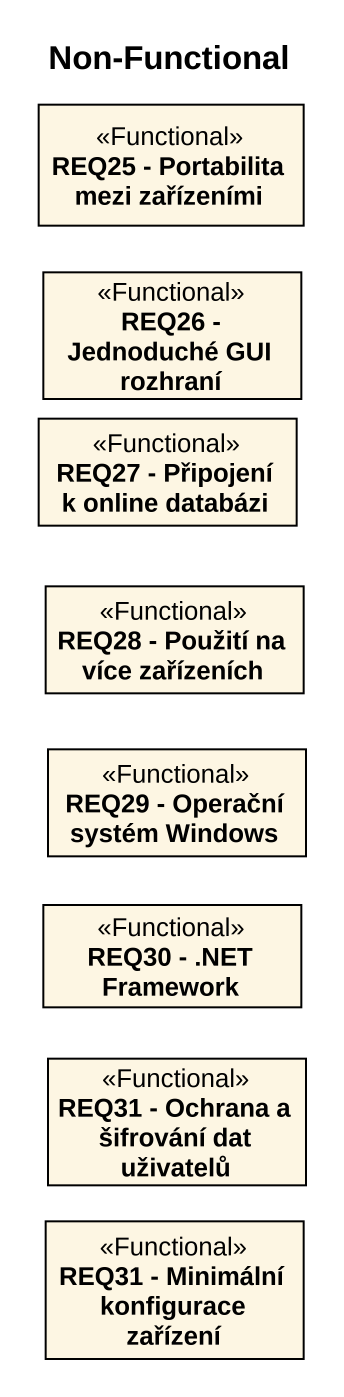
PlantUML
@startuml
title Non-Functional
hide circle
hide empty members
class "REQ25 - Portabilita mezi zařízeními" as REQ25_Portabilita_mezi <<Functional>>
class "REQ26 - Jednoduché GUI rozhraní" as REQ26_Jednoduché_GUI <<Functional>>
class "REQ27 - Připojení k online databázi" as REQ27_Připojení_k_online <<Functional>>
class "REQ28 - Použití na více zařízeních" as REQ28_Použití_na_více <<Functional>>
class "REQ29 - Operační systém Windows" as REQ29_Operační_systém <<Functional>>
class "REQ30 - .NET Framework" as REQ30_NET_Framework <<Functional>>
class "REQ31 - Ochrana a šifrování dat uživatelů" as REQ31_Ochrana_a_šifrování <<Functional>>
class "REQ31 - Minimální konfigurace zařízení" as REQ31_Minimální_konfigurace <<Functional>>
@enduml
